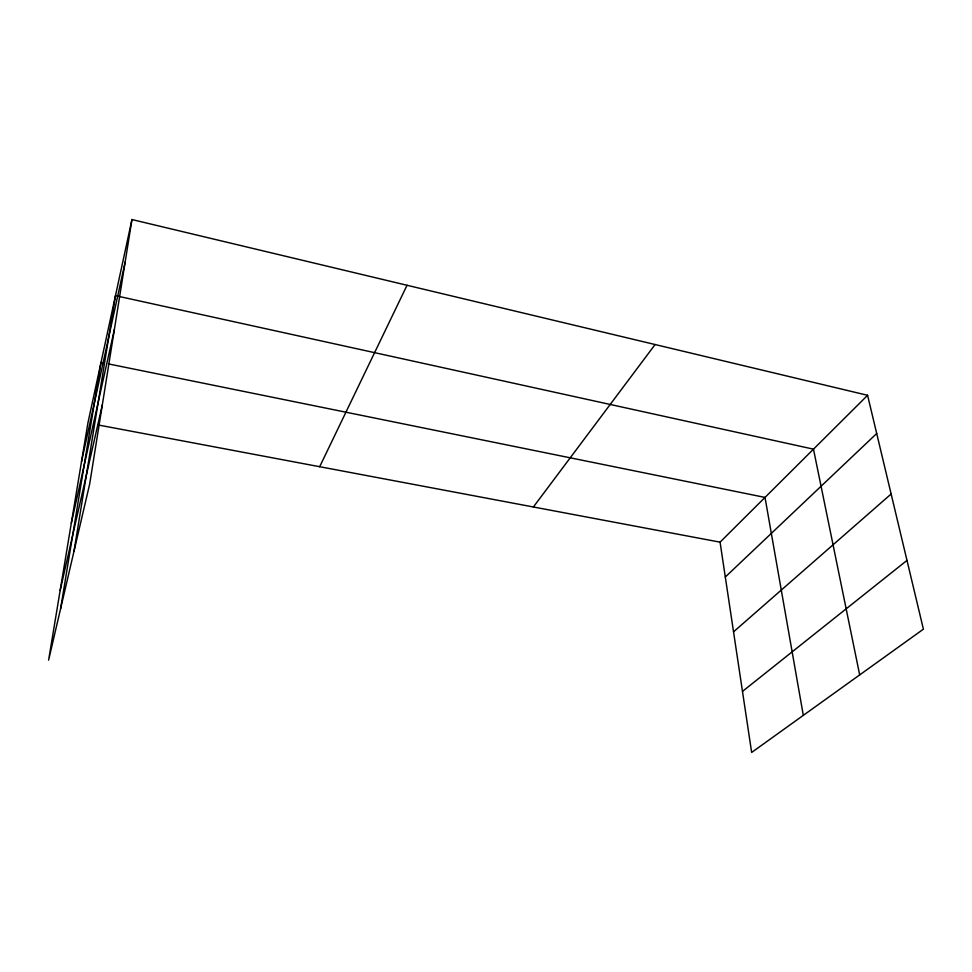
<?xml version="1.0" encoding="UTF-8"?>
<svg xmlns="http://www.w3.org/2000/svg" width="972" height="972" viewBox="0 0 972 972"><rect width="100%" height="100%" fill="white"/><g stroke="black" fill="none" stroke-linecap="round" stroke-linejoin="round"><path stroke-width="1.46" d="M131.949 219.55L89.679 484.007L48.6 660.158L87.905 423.039L131.949 219.55L867.583 395.3L923.4 629.176L751.648 752.449L720.07 542.157L867.583 395.3M74.054 550.99L115.474 295.67L813.479 449.161L859.685 674.908M60.616 608.63L101.039 362.398L104.004 362.993M81.49 461.761L125.194 261.796M71.321 523.118L114.38 329.472M60.155 590.441L102.339 404.802M319.679 466.718L407.037 285.27M533.385 506.983L655.104 344.538M725.306 577.016L876.708 433.5M733.532 631.836L891.142 494.007M742.487 691.396L906.985 560.407M98.33 425.007L720.07 542.157M108.451 363.905L765.013 497.421L803.309 715.368"/></g></svg>
